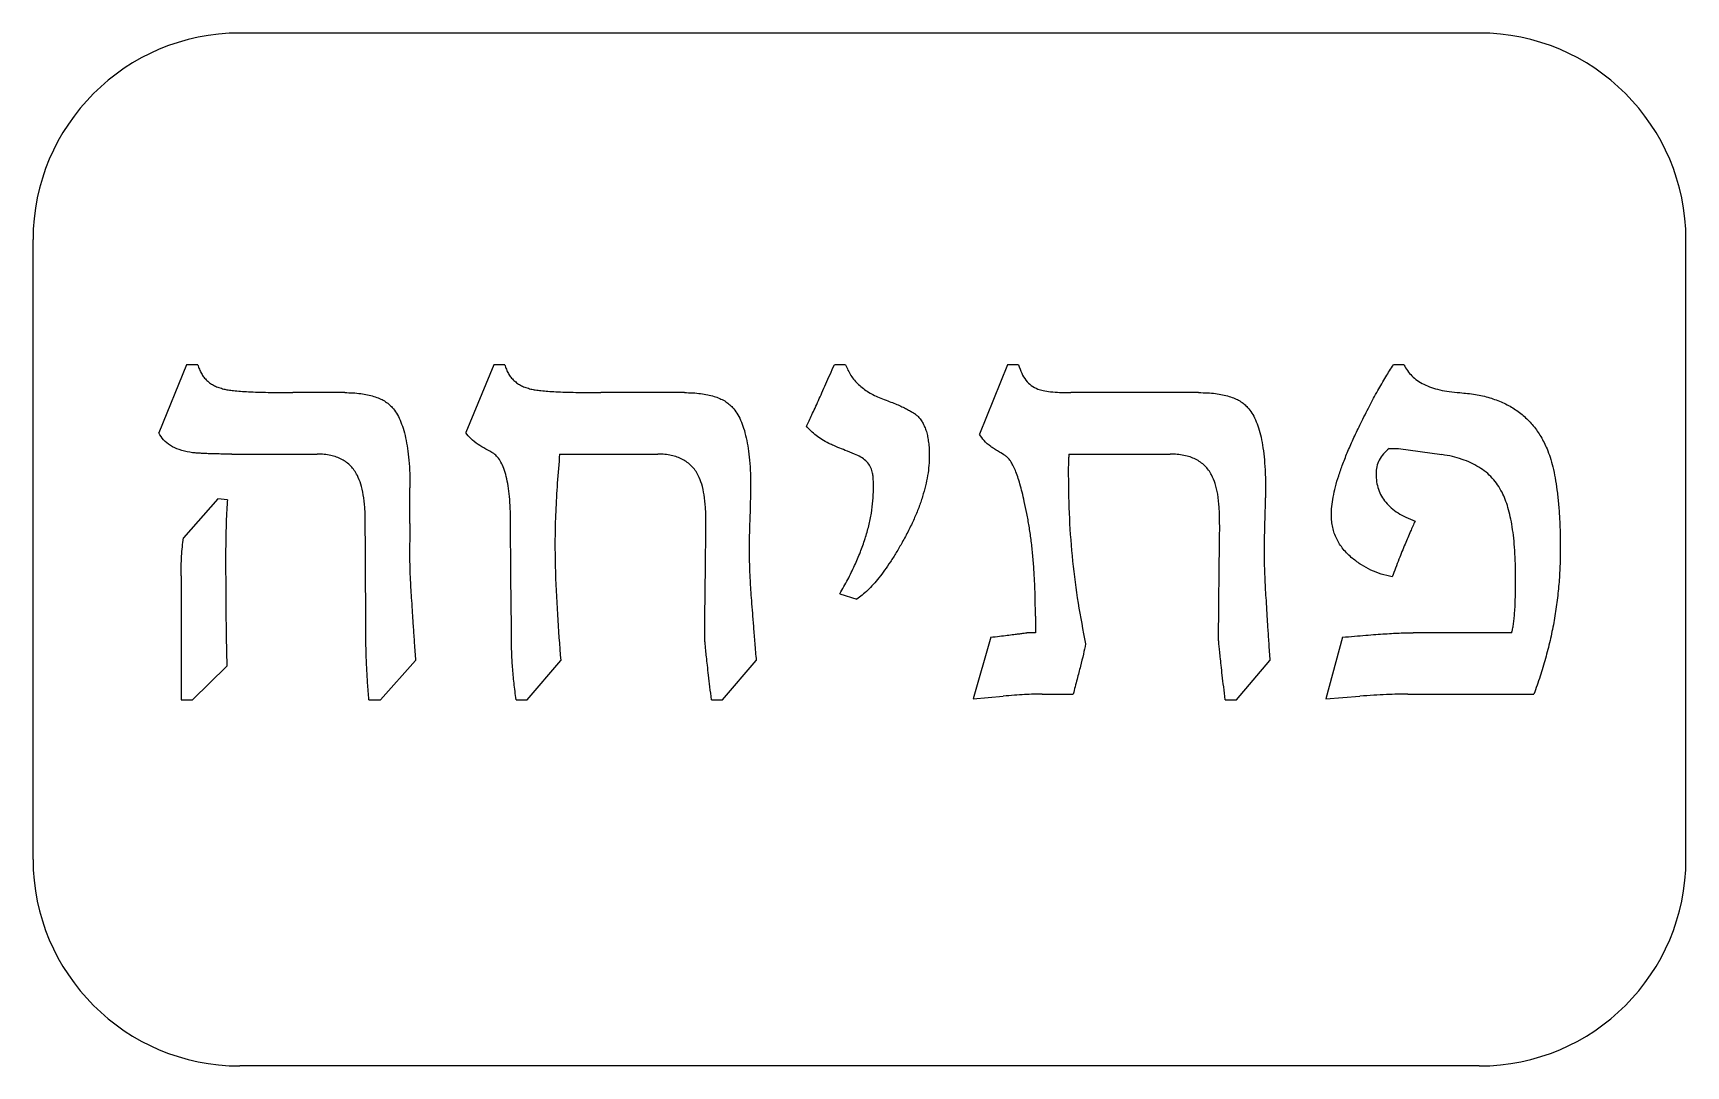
# Model space of a CAD drawing. Header units: inches. Extents: x -4 to 8.2, y -13.6 to 2.5.
# Drawn here: x 0.1 to 4.1, y -10.4 to -7.9 of the extents above; entities that cross this region are included whole.
import ezdxf

# ---------------------------------------------------------------- set-up
doc = ezdxf.new("R2010")
doc.units = ezdxf.units.IN
doc.header["$MEASUREMENT"] = 0

msp = doc.modelspace()

# ---------------------------------------------------------------- linework, layer by layer
at = {"color": 7, "linetype": 'Continuous', "lineweight": 25}
for p, q in [((3.6, -7.9), (0.6, -7.9)), ((0.1, -9.9), (0.1, -8.4)), ((4.1, -9.9), (4.1, -8.4)), ((0.4716, -8.7027), (0.4041, -8.8678)), ((0.4986, -8.7027), (0.4716, -8.7027)), ((1.2149, -8.7027), (1.1473, -8.867)), ((1.2419, -8.7027), (1.2149, -8.7027)), ((2.0662, -8.7027), (2.0392, -8.7027)), ((2.4581, -8.7027), (2.3905, -8.871)), ((2.4851, -8.7027), (2.4581, -8.7027)), ((3.4176, -8.7027), (3.392, -8.7027)), ((0.8542, -8.7703), (0.7286, -8.7703)), ((1.6764, -8.7703), (1.4744, -8.7703)), ((2.9207, -8.7703), (2.6114, -8.7703)), ((0.5814, -8.9189), (0.7877, -8.9189)), ((1.3743, -8.9189), (1.6118, -8.9189)), ((2.6068, -8.9189), (2.8515, -8.9189)), ((3.3815, -8.9054), (3.4043, -8.9054)), ((3.4043, -8.9054), (3.509, -8.9204)), ((0.5472, -9.027), (0.4638, -9.1216)), ((0.5704, -9.03), (0.5472, -9.027)), ((1.0122, -9.0868), (1.0122, -9.0011)), ((0.4581, -9.2137), (0.4581, -9.5135)), ((2.0527, -9.257), (2.0932, -9.2703)), ((2.5257, -9.3112), (2.5257, -9.3514)), ((2.5257, -9.3514), (2.505, -9.3514)), ((3.6783, -9.3514), (3.4399, -9.3514)), ((2.4176, -9.3623), (2.3747, -9.5114)), ((3.2689, -9.3623), (3.2284, -9.5114)), ((0.4862, -9.5135), (0.569, -9.4324)), ((0.9406, -9.5135), (1.0257, -9.4189)), ((1.2955, -9.5135), (1.377, -9.4189)), ((1.7687, -9.5135), (1.85, -9.4189)), ((3.012, -9.5135), (3.0932, -9.4189)), ((0.4581, -9.5135), (0.4862, -9.5135)), ((0.9127, -9.5135), (0.9406, -9.5135)), ((1.2689, -9.5135), (1.2955, -9.5135)), ((1.7419, -9.5135), (1.7687, -9.5135)), ((2.3747, -9.5114), (2.4478, -9.5051)), ((2.5421, -9.5), (2.6171, -9.5)), ((2.9851, -9.5135), (3.012, -9.5135)), ((3.2284, -9.5114), (3.3111, -9.5051)), ((3.4273, -9.5), (3.7322, -9.5)), ((3.6, -10.4), (0.6, -10.4))]:
    msp.add_line(p, q, dxfattribs=at)
for centre, start, end in [((0.6, -8.4), 90, 180), ((3.6, -8.4), 0, 90), ((0.6, -9.9), 180, 270), ((3.6, -9.9), 270, 0)]:
    msp.add_arc(centre, 0.5, start, end, dxfattribs=at)
for points, knots in [([(0.4986, -8.7027), (0.4998, -8.7065), (0.5021, -8.7139), (0.5073, -8.724), (0.5133, -8.7332), (0.5207, -8.7412), (0.5292, -8.7482), (0.539, -8.7539), (0.5499, -8.7583), (0.5576, -8.7605), (0.5616, -8.7616)], [0, 0, 0, 0, 0.129981, 0.254604, 0.375045, 0.491735, 0.612154, 0.736017, 0.864096, 1, 1, 1, 1]), ([(1.2419, -8.7027), (1.243, -8.7065), (1.2451, -8.7138), (1.2501, -8.7241), (1.2562, -8.7333), (1.2638, -8.7411), (1.2722, -8.7481), (1.2819, -8.754), (1.293, -8.7583), (1.3008, -8.7605), (1.3048, -8.7616)], [0, 0, 0, 0, 0.1289679, 0.2522967, 0.3724725, 0.4904845, 0.610638, 0.732235, 0.8621776, 1, 1, 1, 1]), ([(1.9716, -8.8514), (1.9738, -8.847), (1.9782, -8.8378), (1.9849, -8.8231), (1.9927, -8.8071), (2.0007, -8.7893), (2.0095, -8.7699), (2.0187, -8.7488), (2.0289, -8.7263), (2.0357, -8.7107), (2.0392, -8.7027)], [0, 0, 0, 0, 0.089061, 0.187408, 0.296147, 0.417073, 0.546131, 0.687399, 0.839038, 1, 1, 1, 1]), ([(2.0662, -8.7027), (2.0681, -8.7073), (2.0718, -8.7163), (2.0791, -8.7288), (2.0875, -8.7406), (2.0978, -8.7511), (2.1092, -8.7609), (2.1221, -8.7695), (2.1362, -8.7775), (2.1465, -8.7816), (2.1517, -8.7838)], [0, 0, 0, 0, 0.121272, 0.239485, 0.357546, 0.477869, 0.601015, 0.727171, 0.860039, 1, 1, 1, 1]), ([(2.4851, -8.7027), (2.4873, -8.7097), (2.4915, -8.723), (2.5017, -8.7403), (2.5149, -8.7539), (2.5259, -8.759), (2.5314, -8.7616)], [0, 0, 0, 0, 0.282475, 0.535722, 0.76798, 1, 1, 1, 1]), ([(3.313, -8.8446), (3.32, -8.8307), (3.3334, -8.8041), (3.3533, -8.7664), (3.3728, -8.7331), (3.3858, -8.7124), (3.392, -8.7027)], [0, 0, 0, 0, 0.287103, 0.549303, 0.7869, 1, 1, 1, 1]), ([(3.4176, -8.7027), (3.4202, -8.7076), (3.4255, -8.7174), (3.4366, -8.7302), (3.4501, -8.7413), (3.4661, -8.7505), (3.4843, -8.7582), (3.5049, -8.764), (3.528, -8.7682), (3.5442, -8.7696), (3.5527, -8.7703)], [0, 0, 0, 0, 0.105054, 0.209914, 0.318691, 0.43448, 0.5574, 0.691841, 0.839409, 1, 1, 1, 1]), ([(0.5616, -8.7616), (0.565, -8.7624), (0.5729, -8.7641), (0.5863, -8.7655), (0.6027, -8.7671), (0.6221, -8.7683), (0.6445, -8.7691), (0.6699, -8.7697), (0.6983, -8.7701), (0.7182, -8.7702), (0.7286, -8.7703)], [0, 0, 0, 0, 0.063052, 0.144371, 0.241852, 0.358091, 0.491831, 0.643173, 0.813399, 1, 1, 1, 1]), ([(0.8542, -8.7703), (0.8609, -8.7704), (0.8738, -8.7706), (0.8923, -8.7723), (0.9092, -8.775), (0.9245, -8.779), (0.9382, -8.784), (0.9503, -8.7902), (0.9608, -8.7975), (0.9665, -8.8035), (0.9693, -8.8064)], [0, 0, 0, 0, 0.1617039, 0.3120355, 0.4482456, 0.5749324, 0.692814, 0.8001038, 0.9025496, 1, 1, 1, 1]), ([(1.3048, -8.7616), (1.3083, -8.7624), (1.3163, -8.7641), (1.3301, -8.7655), (1.3467, -8.767), (1.3664, -8.7683), (1.3891, -8.7691), (1.4147, -8.7697), (1.4435, -8.7701), (1.4637, -8.7702), (1.4744, -8.7703)], [0, 0, 0, 0, 0.063333, 0.144676, 0.243183, 0.358935, 0.491929, 0.643506, 0.812445, 1, 1, 1, 1]), ([(1.6764, -8.7703), (1.6832, -8.7704), (1.6962, -8.7706), (1.715, -8.7724), (1.7322, -8.775), (1.7477, -8.779), (1.7615, -8.784), (1.7737, -8.7901), (1.7842, -8.7976), (1.7901, -8.8035), (1.793, -8.8064)], [0, 0, 0, 0, 0.161604, 0.311956, 0.449987, 0.576906, 0.693489, 0.801094, 0.902412, 1, 1, 1, 1]), ([(2.1517, -8.7838), (2.1573, -8.7859), (2.1679, -8.7899), (2.183, -8.7958), (2.1964, -8.8014), (2.2083, -8.8069), (2.2184, -8.8122), (2.2271, -8.817), (2.2342, -8.8216), (2.2382, -8.8249), (2.24, -8.8264)], [0, 0, 0, 0, 0.181245, 0.34494, 0.493923, 0.626346, 0.742424, 0.843252, 0.928317, 1, 1, 1, 1]), ([(2.5314, -8.7616), (2.5356, -8.763), (2.5456, -8.7662), (2.5635, -8.7685), (2.5859, -8.7699), (2.6024, -8.7701), (2.6114, -8.7703)], [0, 0, 0, 0, 0.166116, 0.388126, 0.665588, 1, 1, 1, 1]), ([(2.9207, -8.7703), (2.9278, -8.7704), (2.9413, -8.7706), (2.9607, -8.7723), (2.9783, -8.7749), (2.9941, -8.779), (3.0081, -8.784), (3.0203, -8.7901), (3.0308, -8.7974), (3.0365, -8.8035), (3.0392, -8.8064)], [0, 0, 0, 0, 0.1657004, 0.3186512, 0.4577966, 0.5843352, 0.7006513, 0.8065741, 0.9063079, 1, 1, 1, 1]), ([(3.5527, -8.7703), (3.5653, -8.7715), (3.5898, -8.7738), (3.6246, -8.7818), (3.6563, -8.7934), (3.6847, -8.8087), (3.7097, -8.8277), (3.7314, -8.8504), (3.7499, -8.8767), (3.7591, -8.8962), (3.7639, -8.9063)], [0, 0, 0, 0, 0.143167, 0.276894, 0.402316, 0.522454, 0.639228, 0.756084, 0.875305, 1, 1, 1, 1]), ([(0.9693, -8.8064), (0.9728, -8.8108), (0.9803, -8.8202), (0.9887, -8.8374), (0.9961, -8.8573), (1.0019, -8.8802), (1.0065, -8.9061), (1.0097, -8.935), (1.0119, -8.967), (1.0121, -8.9894), (1.0122, -9.0011)], [0, 0, 0, 0, 0.0840867, 0.1767102, 0.2810919, 0.3971976, 0.5262044, 0.6697422, 0.8272242, 1, 1, 1, 1]), ([(1.793, -8.8064), (1.7965, -8.8109), (1.8039, -8.8203), (1.8127, -8.8374), (1.8202, -8.8573), (1.8262, -8.8802), (1.8308, -8.9061), (1.8341, -8.935), (1.8362, -8.967), (1.8364, -8.9894), (1.8365, -9.0011)], [0, 0, 0, 0, 0.083993, 0.176996, 0.281629, 0.39787, 0.526733, 0.670111, 0.827417, 1, 1, 1, 1]), ([(2.24, -8.8264), (2.2423, -8.8289), (2.2471, -8.834), (2.2529, -8.8429), (2.2578, -8.8531), (2.2621, -8.8644), (2.2652, -8.8772), (2.2671, -8.8912), (2.2688, -8.9064), (2.2689, -8.917), (2.2689, -8.9225)], [0, 0, 0, 0, 0.098799, 0.202339, 0.30967, 0.427787, 0.554647, 0.691571, 0.839954, 1, 1, 1, 1]), ([(3.0392, -8.8064), (3.0427, -8.8107), (3.0501, -8.8198), (3.0589, -8.8365), (3.0662, -8.8563), (3.0723, -8.8792), (3.0767, -8.9052), (3.0801, -8.9343), (3.0822, -8.9666), (3.0824, -8.9892), (3.0825, -9.0011)], [0, 0, 0, 0, 0.082302, 0.173444, 0.2767, 0.392902, 0.522743, 0.666072, 0.825398, 1, 1, 1, 1]), ([(0.4792, -8.9147), (0.4705, -8.9129), (0.4542, -8.9095), (0.4327, -8.8992), (0.4151, -8.8858), (0.4077, -8.8737), (0.4041, -8.8678)], [0, 0, 0, 0, 0.289512, 0.541564, 0.775403, 1, 1, 1, 1]), ([(1.1769, -8.8955), (1.1706, -8.8912), (1.1592, -8.8832), (1.151, -8.8721), (1.1473, -8.867)], [0, 0, 0, 0, 0.545893, 1, 1, 1, 1]), ([(2.0255, -8.8932), (2.02, -8.8902), (2.0094, -8.8843), (1.9949, -8.8744), (1.9823, -8.8634), (1.9751, -8.8553), (1.9716, -8.8514)], [0, 0, 0, 0, 0.272878, 0.527224, 0.769209, 1, 1, 1, 1]), ([(2.4178, -8.901), (2.4119, -8.8964), (2.4011, -8.888), (2.3939, -8.8764), (2.3905, -8.871)], [0, 0, 0, 0, 0.539052, 1, 1, 1, 1]), ([(3.2419, -9.0671), (3.2421, -9.0602), (3.2425, -9.0454), (3.2462, -9.0225), (3.2518, -8.9975), (3.2596, -8.9707), (3.2699, -8.9419), (3.2822, -8.9111), (3.2965, -8.8783), (3.3074, -8.8561), (3.313, -8.8446)], [0, 0, 0, 0, 0.088902, 0.187707, 0.295199, 0.414696, 0.544043, 0.684938, 0.83674, 1, 1, 1, 1]), ([(0.5814, -8.9189), (0.5752, -8.9189), (0.5633, -8.919), (0.5464, -8.9188), (0.531, -8.9183), (0.5174, -8.918), (0.5055, -8.9172), (0.4953, -8.9167), (0.4867, -8.9159), (0.4815, -8.9151), (0.4792, -8.9147)], [0, 0, 0, 0, 0.181513, 0.348601, 0.497169, 0.631305, 0.746979, 0.848238, 0.931156, 1, 1, 1, 1]), ([(0.8848, -8.9709), (0.8825, -8.9667), (0.8779, -8.9586), (0.8691, -8.9478), (0.8588, -8.939), (0.8474, -8.9313), (0.8342, -8.9261), (0.82, -8.9216), (0.8042, -8.9195), (0.7933, -8.9191), (0.7877, -8.9189)], [0, 0, 0, 0, 0.122793, 0.24, 0.355612, 0.472257, 0.592454, 0.719197, 0.854807, 1, 1, 1, 1]), ([(1.2147, -8.9177), (1.2083, -8.9141), (1.1955, -8.907), (1.1831, -8.8993), (1.1769, -8.8955)], [0, 0, 0, 0, 0.498421, 1, 1, 1, 1]), ([(1.2554, -9.0834), (1.2553, -9.0725), (1.2551, -9.0518), (1.2532, -9.0225), (1.2501, -8.9965), (1.2458, -8.974), (1.2404, -8.9547), (1.233, -8.9391), (1.2251, -8.9263), (1.218, -8.9204), (1.2147, -8.9177)], [0, 0, 0, 0, 0.186436, 0.353945, 0.501765, 0.632897, 0.745895, 0.842738, 0.92679, 1, 1, 1, 1]), ([(1.3743, -8.9189), (1.3723, -8.9424), (1.3683, -8.9888), (1.3645, -9.0576), (1.3626, -9.1247), (1.3632, -9.1688), (1.3635, -9.1907)], [0, 0, 0, 0, 0.260023, 0.513377, 0.759441, 1, 1, 1, 1]), ([(1.7098, -8.9709), (1.7075, -8.9667), (1.7029, -8.9585), (1.6938, -8.9478), (1.6834, -8.939), (1.6719, -8.9312), (1.6586, -8.9261), (1.6443, -8.9216), (1.6285, -8.9194), (1.6175, -8.9191), (1.6118, -8.9189)], [0, 0, 0, 0, 0.122059, 0.239717, 0.356001, 0.47195, 0.593088, 0.719074, 0.853874, 1, 1, 1, 1]), ([(2.088, -8.9189), (2.0805, -8.916), (2.0671, -8.9106), (2.0491, -8.9036), (2.0358, -8.8979), (2.0284, -8.8945), (2.0255, -8.8932)], [0, 0, 0, 0, 0.356077, 0.64198, 0.856037, 1, 1, 1, 1]), ([(2.1302, -8.9584), (2.1285, -8.9541), (2.125, -8.9455), (2.1152, -8.9348), (2.103, -8.9254), (2.0932, -8.9212), (2.088, -8.9189)], [0, 0, 0, 0, 0.231003, 0.46427, 0.716826, 1, 1, 1, 1]), ([(2.4526, -8.9227), (2.448, -8.9199), (2.4399, -8.9149), (2.4295, -8.9085), (2.4225, -8.904), (2.419, -8.9017), (2.4178, -8.901)], [0, 0, 0, 0, 0.392368, 0.694813, 0.895903, 1, 1, 1, 1]), ([(2.6068, -8.9189), (2.6065, -8.9221), (2.606, -8.929), (2.6057, -8.9406), (2.6051, -8.9542), (2.6052, -8.964), (2.6053, -8.9692)], [0, 0, 0, 0, 0.189362, 0.416248, 0.689295, 1, 1, 1, 1]), ([(2.9522, -8.9696), (2.9498, -8.9656), (2.945, -8.9576), (2.9358, -8.9472), (2.9253, -8.9384), (2.9134, -8.9312), (2.8998, -8.9257), (2.885, -8.9217), (2.8686, -8.9194), (2.8573, -8.9191), (2.8515, -8.9189)], [0, 0, 0, 0, 0.118303, 0.234152, 0.347688, 0.464107, 0.58522, 0.714114, 0.852335, 1, 1, 1, 1]), ([(3.3815, -8.9054), (3.3767, -8.9096), (3.3674, -8.9178), (3.3574, -8.933), (3.351, -8.9495), (3.3503, -8.961), (3.35, -8.9668)], [0, 0, 0, 0, 0.267558, 0.516773, 0.756172, 1, 1, 1, 1]), ([(3.7639, -8.9063), (3.7665, -8.913), (3.7721, -8.9274), (3.7784, -8.951), (3.7839, -8.9773), (3.7882, -9.0067), (3.7918, -9.0388), (3.7943, -9.0739), (3.7958, -9.1118), (3.7959, -9.138), (3.7959, -9.1516)], [0, 0, 0, 0, 0.087794, 0.185585, 0.293923, 0.412369, 0.542994, 0.683372, 0.836224, 1, 1, 1, 1]), ([(2.1338, -9.0032), (2.1337, -8.998), (2.1337, -8.9887), (2.1332, -8.976), (2.132, -8.9662), (2.1307, -8.9607), (2.1302, -8.9584)], [0, 0, 0, 0, 0.3424245, 0.6241944, 0.841776, 1, 1, 1, 1]), ([(2.2689, -8.9225), (2.2687, -8.9305), (2.2682, -8.9467), (2.2652, -8.9713), (2.2598, -8.9965), (2.2525, -9.0225), (2.2436, -9.0493), (2.2319, -9.0766), (2.2187, -9.1048), (2.2085, -9.1234), (2.2033, -9.133)], [0, 0, 0, 0, 0.107164, 0.217862, 0.333067, 0.453971, 0.581003, 0.713497, 0.852926, 1, 1, 1, 1]), ([(2.4986, -9.034), (2.497, -9.0265), (2.4939, -9.0121), (2.4887, -8.9921), (2.4832, -8.9744), (2.4776, -8.9592), (2.4717, -8.9465), (2.4658, -8.9361), (2.4597, -8.9281), (2.4548, -8.9244), (2.4526, -8.9227)], [0, 0, 0, 0, 0.188991, 0.358292, 0.508193, 0.640719, 0.754831, 0.850603, 0.932697, 1, 1, 1, 1]), ([(3.6549, -9.0116), (3.6515, -9.0054), (3.6448, -8.9932), (3.6315, -8.9771), (3.6165, -8.9625), (3.5989, -8.9504), (3.5796, -8.9395), (3.5579, -8.9314), (3.5343, -8.9244), (3.5176, -8.9217), (3.509, -8.9204)], [0, 0, 0, 0, 0.117758, 0.232534, 0.34832, 0.466613, 0.588902, 0.71794, 0.853996, 1, 1, 1, 1]), ([(0.9041, -9.0842), (0.9038, -9.0723), (0.9035, -9.0499), (0.8998, -9.0189), (0.8946, -8.9926), (0.8879, -8.9777), (0.8848, -8.9709)], [0, 0, 0, 0, 0.309797, 0.577489, 0.807228, 1, 1, 1, 1]), ([(1.7284, -9.0842), (1.7283, -9.0723), (1.7281, -9.0499), (1.7243, -9.019), (1.7194, -8.9926), (1.7128, -8.9777), (1.7098, -8.9709)], [0, 0, 0, 0, 0.310091, 0.578087, 0.80769, 1, 1, 1, 1]), ([(2.6053, -8.9692), (2.6057, -9.0045), (2.6066, -9.0743), (2.6151, -9.1778), (2.6276, -9.2792), (2.6408, -9.3455), (2.6473, -9.3784)], [0, 0, 0, 0, 0.256783, 0.508099, 0.7560913, 1, 1, 1, 1]), ([(2.9716, -9.0842), (2.9714, -9.0721), (2.971, -9.0494), (2.9675, -9.0179), (2.9619, -8.9914), (2.9552, -8.9764), (2.9522, -8.9696)], [0, 0, 0, 0, 0.311746, 0.580035, 0.809375, 1, 1, 1, 1]), ([(3.35, -8.9668), (3.3503, -8.9734), (3.3508, -8.986), (3.3554, -9.0043), (3.3628, -9.021), (3.3734, -9.0362), (3.387, -9.0499), (3.4034, -9.0622), (3.4228, -9.0728), (3.4371, -9.0782), (3.4446, -9.0811)], [0, 0, 0, 0, 0.122193, 0.238148, 0.351371, 0.46562, 0.584555, 0.712223, 0.849733, 1, 1, 1, 1]), ([(0.5704, -9.03), (0.57, -9.0355), (0.569, -9.0472), (0.568, -9.066), (0.5672, -9.0871), (0.5666, -9.1103), (0.5662, -9.1358), (0.566, -9.1635), (0.566, -9.1935), (0.5661, -9.2142), (0.5662, -9.2249)], [0, 0, 0, 0, 0.084709, 0.181232, 0.289601, 0.408755, 0.538711, 0.681648, 0.835408, 1, 1, 1, 1]), ([(1.8365, -9.0011), (1.8365, -9.0025), (1.8365, -9.0059), (1.8362, -9.012), (1.8361, -9.02), (1.8358, -9.0298), (1.8357, -9.0415), (1.8352, -9.055), (1.8348, -9.0702), (1.8344, -9.0811), (1.8342, -9.0868)], [0, 0, 0, 0, 0.049241, 0.120683, 0.214274, 0.327555, 0.465452, 0.620639, 0.800437, 1, 1, 1, 1]), ([(2.0527, -9.257), (2.0592, -9.2456), (2.0718, -9.2233), (2.0881, -9.1895), (2.1023, -9.1566), (2.1136, -9.1244), (2.1227, -9.093), (2.129, -9.0623), (2.133, -9.0325), (2.1335, -9.0128), (2.1338, -9.0032)], [0, 0, 0, 0, 0.14591, 0.285397, 0.417414, 0.544558, 0.665116, 0.78115, 0.892539, 1, 1, 1, 1]), ([(2.5257, -9.3112), (2.5256, -9.2978), (2.5254, -9.2714), (2.5242, -9.2327), (2.5221, -9.1956), (2.5191, -9.1601), (2.5154, -9.1262), (2.5107, -9.094), (2.5053, -9.0634), (2.5008, -9.0436), (2.4986, -9.034)], [0, 0, 0, 0, 0.144473, 0.283717, 0.416296, 0.543805, 0.666337, 0.782502, 0.893923, 1, 1, 1, 1]), ([(3.0825, -9.0011), (3.0825, -9.0025), (3.0825, -9.0059), (3.0822, -9.012), (3.0823, -9.02), (3.082, -9.0298), (3.0816, -9.0415), (3.0812, -9.055), (3.0808, -9.0702), (3.0805, -9.0811), (3.0804, -9.0868)], [0, 0, 0, 0, 0.049243, 0.120688, 0.21425, 0.327536, 0.465505, 0.620699, 0.800504, 1, 1, 1, 1]), ([(3.6878, -9.2192), (3.6878, -9.2076), (3.6877, -9.1852), (3.6859, -9.1529), (3.6835, -9.1232), (3.6799, -9.096), (3.6754, -9.0712), (3.6696, -9.049), (3.6634, -9.0291), (3.6576, -9.0173), (3.6549, -9.0116)], [0, 0, 0, 0, 0.164453, 0.317144, 0.457181, 0.586856, 0.705503, 0.813552, 0.911251, 1, 1, 1, 1]), ([(3.2932, -9.1717), (3.2891, -9.1681), (3.2811, -9.1611), (3.2707, -9.1493), (3.2617, -9.1371), (3.2546, -9.1241), (3.2488, -9.1107), (3.2448, -9.0967), (3.2424, -9.0821), (3.2421, -9.0722), (3.2419, -9.0671)], [0, 0, 0, 0, 0.13525, 0.264374, 0.389902, 0.51232, 0.63247, 0.752863, 0.875344, 1, 1, 1, 1]), ([(0.9055, -9.3644), (0.9055, -9.3619), (0.9055, -9.3559), (0.9056, -9.3454), (0.9052, -9.3321), (0.9054, -9.3159), (0.905, -9.297), (0.9052, -9.2752), (0.9048, -9.2506), (0.9047, -9.224), (0.9044, -9.1975), (0.9046, -9.1729), (0.9042, -9.1511), (0.9044, -9.1322), (0.904, -9.1162), (0.9041, -9.103), (0.9041, -9.0926), (0.9041, -9.0867), (0.9041, -9.0842)], [0, 0, 0, 0, 0.027128, 0.064806, 0.112286, 0.169557, 0.237381, 0.314998, 0.403167, 0.501133, 0.599098, 0.687265, 0.764885, 0.831951, 0.889227, 0.936701, 0.973625, 1, 1, 1, 1]), ([(1.0122, -9.0868), (1.012, -9.0966), (1.0118, -9.1154), (1.0112, -9.1426), (1.0113, -9.1675), (1.0114, -9.1833), (1.0115, -9.1909)], [0, 0, 0, 0, 0.2819567, 0.5436331, 0.7829672, 1, 1, 1, 1]), ([(1.2577, -9.3642), (1.2577, -9.3617), (1.2577, -9.3556), (1.2578, -9.3451), (1.2574, -9.3317), (1.2576, -9.3155), (1.2572, -9.2965), (1.2572, -9.2746), (1.2566, -9.2499), (1.2565, -9.2234), (1.2563, -9.1969), (1.256, -9.1722), (1.2559, -9.1504), (1.2555, -9.1315), (1.2557, -9.1154), (1.2553, -9.1023), (1.2554, -9.0919), (1.2554, -9.0859), (1.2554, -9.0834)], [0, 0, 0, 0, 0.027066, 0.064658, 0.112782, 0.169922, 0.237592, 0.315788, 0.403766, 0.501508, 0.599251, 0.68722, 0.764663, 0.832333, 0.889473, 0.936093, 0.972934, 1, 1, 1, 1]), ([(1.7256, -9.3644), (1.7256, -9.3619), (1.7256, -9.3559), (1.7256, -9.3454), (1.7259, -9.3321), (1.7261, -9.3159), (1.726, -9.297), (1.7262, -9.2752), (1.7268, -9.2506), (1.7268, -9.224), (1.7274, -9.1975), (1.7275, -9.1729), (1.7277, -9.1511), (1.7279, -9.1322), (1.7281, -9.1162), (1.7284, -9.103), (1.7284, -9.0926), (1.7284, -9.0867), (1.7284, -9.0842)], [0, 0, 0, 0, 0.027127, 0.064804, 0.112282, 0.169555, 0.237373, 0.314991, 0.403167, 0.501129, 0.599099, 0.687266, 0.764883, 0.831952, 0.889225, 0.936703, 0.973626, 1, 1, 1, 1]), ([(1.8342, -9.0868), (1.8339, -9.0966), (1.8333, -9.1154), (1.8328, -9.1426), (1.8331, -9.1675), (1.8334, -9.1833), (1.8335, -9.1909)], [0, 0, 0, 0, 0.282009, 0.543653, 0.782966, 1, 1, 1, 1]), ([(2.9689, -9.3644), (2.9689, -9.3619), (2.9689, -9.3559), (2.9688, -9.3454), (2.9691, -9.3321), (2.9694, -9.3159), (2.9692, -9.297), (2.9695, -9.2752), (2.97, -9.2506), (2.97, -9.224), (2.9706, -9.1975), (2.9707, -9.1729), (2.971, -9.1511), (2.9712, -9.1322), (2.9714, -9.1162), (2.9717, -9.103), (2.9716, -9.0926), (2.9716, -9.0867), (2.9716, -9.0842)], [0, 0, 0, 0, 0.027127, 0.064804, 0.112282, 0.169555, 0.237373, 0.314991, 0.403167, 0.501129, 0.599099, 0.687266, 0.764883, 0.831952, 0.889225, 0.936703, 0.973626, 1, 1, 1, 1]), ([(3.0804, -9.0868), (3.0801, -9.0966), (3.0795, -9.1154), (3.079, -9.1426), (3.0793, -9.1675), (3.0796, -9.1833), (3.0797, -9.1909)], [0, 0, 0, 0, 0.282009, 0.543653, 0.782966, 1, 1, 1, 1]), ([(3.4446, -9.0811), (3.4408, -9.0894), (3.4325, -9.1078), (3.4194, -9.1387), (3.4047, -9.1754), (3.3945, -9.202), (3.3891, -9.2162)], [0, 0, 0, 0, 0.186913, 0.41611, 0.687115, 1, 1, 1, 1]), ([(0.4581, -9.2137), (0.4583, -9.1978), (0.4588, -9.167), (0.4622, -9.1364), (0.4638, -9.1216)], [0, 0, 0, 0, 0.517341, 1, 1, 1, 1]), ([(2.2033, -9.133), (2.1985, -9.1412), (2.1894, -9.1571), (2.1751, -9.1795), (2.1614, -9.2), (2.1474, -9.2181), (2.1339, -9.2344), (2.1203, -9.2483), (2.107, -9.2605), (2.0977, -9.2671), (2.0932, -9.2703)], [0, 0, 0, 0, 0.160114, 0.309436, 0.449143, 0.578231, 0.696544, 0.806018, 0.908071, 1, 1, 1, 1]), ([(3.7959, -9.1516), (3.7957, -9.1663), (3.7953, -9.1957), (3.7922, -9.2397), (3.7874, -9.2835), (3.7805, -9.3272), (3.7713, -9.3707), (3.7603, -9.414), (3.7475, -9.4573), (3.7373, -9.4857), (3.7322, -9.5)], [0, 0, 0, 0, 0.123977, 0.247605, 0.371116, 0.495421, 0.620217, 0.745637, 0.871906, 1, 1, 1, 1]), ([(1.0115, -9.1909), (1.0117, -9.1958), (1.0119, -9.207), (1.0128, -9.2258), (1.0141, -9.2485), (1.0159, -9.2751), (1.0177, -9.3055), (1.02, -9.3398), (1.0228, -9.378), (1.0247, -9.4048), (1.0257, -9.4189)], [0, 0, 0, 0, 0.064713, 0.147039, 0.246995, 0.362742, 0.496993, 0.647039, 0.81473, 1, 1, 1, 1]), ([(1.3635, -9.1907), (1.365, -9.2295), (1.3679, -9.3056), (1.374, -9.3816), (1.377, -9.4189)], [0, 0, 0, 0, 0.509295, 1, 1, 1, 1]), ([(1.8335, -9.1909), (1.8337, -9.1958), (1.8342, -9.207), (1.8353, -9.2258), (1.8364, -9.2485), (1.8385, -9.2751), (1.8407, -9.3055), (1.8436, -9.3398), (1.8464, -9.378), (1.8488, -9.4048), (1.85, -9.4189)], [0, 0, 0, 0, 0.064701, 0.147018, 0.246904, 0.362635, 0.49692, 0.647, 0.814644, 1, 1, 1, 1]), ([(3.0797, -9.1909), (3.0799, -9.1958), (3.0801, -9.207), (3.0811, -9.2258), (3.082, -9.2485), (3.084, -9.275), (3.0853, -9.3055), (3.0879, -9.3398), (3.0903, -9.378), (3.0922, -9.4048), (3.0932, -9.4189)], [0, 0, 0, 0, 0.064723, 0.147064, 0.246988, 0.362755, 0.496973, 0.647045, 0.8147, 1, 1, 1, 1]), ([(3.3891, -9.2162), (3.3802, -9.2142), (3.3626, -9.2102), (3.3377, -9.2003), (3.3142, -9.1878), (3.3002, -9.1771), (3.2932, -9.1717)], [0, 0, 0, 0, 0.255184, 0.505657, 0.750779, 1, 1, 1, 1]), ([(0.5662, -9.2249), (0.5663, -9.2404), (0.5664, -9.2726), (0.5668, -9.3227), (0.5676, -9.3764), (0.5685, -9.4134), (0.569, -9.4324)], [0, 0, 0, 0, 0.2237823, 0.4658801, 0.7242762, 1, 1, 1, 1]), ([(3.6783, -9.3514), (3.6792, -9.3485), (3.681, -9.342), (3.6828, -9.3311), (3.6841, -9.3179), (3.6857, -9.3025), (3.6867, -9.2848), (3.6873, -9.2649), (3.6877, -9.2428), (3.6878, -9.2273), (3.6878, -9.2192)], [0, 0, 0, 0, 0.0674696, 0.1513467, 0.250515, 0.3670728, 0.5008179, 0.6502968, 0.8172131, 1, 1, 1, 1]), ([(2.4176, -9.3623), (2.4247, -9.3615), (2.4381, -9.36), (2.4567, -9.3576), (2.4723, -9.3557), (2.4847, -9.3542), (2.4942, -9.3532), (2.5001, -9.3516), (2.5041, -9.3523), (2.5049, -9.3514), (2.505, -9.3514)], [0, 0, 0, 0, 0.245962, 0.458351, 0.636877, 0.779165, 0.885515, 0.957997, 0.996613, 1, 1, 1, 1]), ([(3.2689, -9.3623), (3.2786, -9.3615), (3.2974, -9.3599), (3.3243, -9.3575), (3.349, -9.3556), (3.3715, -9.3542), (3.3917, -9.3528), (3.4098, -9.3519), (3.4257, -9.3515), (3.4354, -9.3514), (3.4399, -9.3514)], [0, 0, 0, 0, 0.170616, 0.328856, 0.473391, 0.604236, 0.72271, 0.828751, 0.921161, 1, 1, 1, 1]), ([(0.9127, -9.5135), (0.9116, -9.5001), (0.9094, -9.4739), (0.9075, -9.4355), (0.9057, -9.3993), (0.9056, -9.3758), (0.9055, -9.3644)], [0, 0, 0, 0, 0.27098, 0.528788, 0.770851, 1, 1, 1, 1]), ([(1.2689, -9.5135), (1.2672, -9.5001), (1.2639, -9.4739), (1.2603, -9.4355), (1.2581, -9.3992), (1.2578, -9.3756), (1.2577, -9.3642)], [0, 0, 0, 0, 0.271152, 0.528791, 0.771628, 1, 1, 1, 1]), ([(1.7419, -9.5135), (1.7406, -9.5031), (1.7382, -9.4834), (1.7348, -9.4557), (1.7321, -9.4315), (1.7297, -9.4111), (1.728, -9.3943), (1.7269, -9.3811), (1.7258, -9.3716), (1.7257, -9.3664), (1.7256, -9.3644)], [0, 0, 0, 0, 0.209898, 0.397094, 0.55863, 0.696067, 0.807856, 0.896952, 0.960555, 1, 1, 1, 1]), ([(2.6473, -9.3784), (2.6455, -9.3867), (2.6416, -9.4046), (2.6346, -9.4332), (2.6263, -9.4654), (2.6203, -9.488), (2.6171, -9.5)], [0, 0, 0, 0, 0.2035706, 0.4393471, 0.703726, 1, 1, 1, 1]), ([(2.9851, -9.5135), (2.9839, -9.5031), (2.9815, -9.4834), (2.978, -9.4557), (2.9754, -9.4315), (2.973, -9.4111), (2.9713, -9.3943), (2.9701, -9.3811), (2.9691, -9.3716), (2.9689, -9.3664), (2.9689, -9.3644)], [0, 0, 0, 0, 0.2098975, 0.3970943, 0.5586296, 0.6960666, 0.8078558, 0.8969518, 0.960555, 1, 1, 1, 1]), ([(2.5421, -9.5), (2.5355, -9.5), (2.5212, -9.5), (2.4988, -9.5013), (2.474, -9.5026), (2.4568, -9.5042), (2.4478, -9.5051)], [0, 0, 0, 0, 0.212159, 0.451364, 0.713106, 1, 1, 1, 1]), ([(3.4273, -9.5), (3.419, -9.5), (3.4017, -9.5), (3.3741, -9.5013), (3.3436, -9.5026), (3.3223, -9.5042), (3.3111, -9.5051)], [0, 0, 0, 0, 0.212483, 0.448742, 0.712373, 1, 1, 1, 1])]:
    msp.add_open_spline(points, degree=3, knots=knots, dxfattribs=at)

doc.saveas('drawing.dxf')
